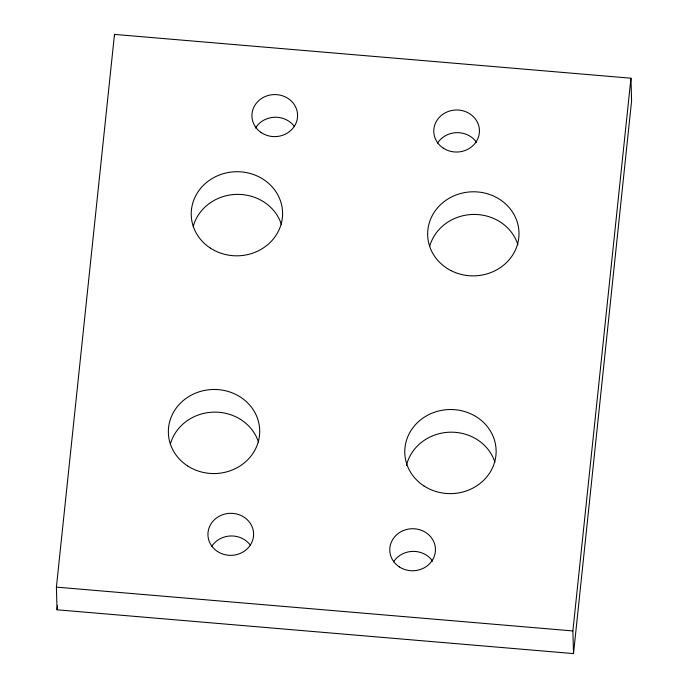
<?xml version="1.0" encoding="UTF-8"?>
<svg xmlns="http://www.w3.org/2000/svg" width="688" height="688" viewBox="0 0 688 688"><rect width="100%" height="100%" fill="white"/><g stroke="black" fill="none" stroke-linecap="round" stroke-linejoin="round"><path stroke-width="1.03" d="M56.407 587.131L114.483 34.4L630.956 78.208L631.593 100.869L573.517 653.6L57.044 609.792L56.407 587.131L572.88 630.939L573.517 653.6M57.044 609.792L57.491 605.517M572.88 630.939L630.956 78.208M114.483 34.4L114.543 36.464M393.579 561.812A22.842 21.027 -1.6 0 1 432.623 561.193M211.723 546.384A22.842 21.027 -1.6 0 1 250.217 544.999M437.568 143.07A22.842 21.027 -1.6 0 1 476.612 142.459M255.48 128.02A22.842 21.027 -1.6 0 1 294.507 126.669M170.297 444.396A45.683 42.045 -1.6 0 1 213.641 412.138A45.683 42.045 -1.6 0 1 258.516 442.195M406.462 465.432A45.683 42.045 -1.6 0 1 449.513 432.21A45.683 42.045 -1.6 0 1 494.93 462.25M429.682 246.364A45.683 42.045 -1.6 0 1 473.318 214.441A45.683 42.045 -1.6 0 1 517.909 244.842M193.173 226.653A45.683 42.045 -1.6 0 1 236.526 194.394A45.683 42.045 -1.6 0 1 281.392 224.451M399.341 566.921A22.842 21.027 -1.6 0 0 435.349 551.681A22.842 21.027 -1.6 0 0 403.151 530.654A22.842 21.027 -1.6 0 0 399.341 566.921M443.339 148.187A22.842 21.027 -1.6 0 0 479.338 132.947A22.842 21.027 -1.6 0 0 447.148 111.92A22.842 21.027 -1.6 0 0 443.339 148.187M217.485 551.492A22.842 21.027 -1.6 0 0 253.494 536.253A22.842 21.027 -1.6 0 0 221.295 515.235A22.842 21.027 -1.6 0 0 217.485 551.492M261.044 132.466A22.842 21.027 -1.6 0 0 297.422 118.009A22.842 21.027 -1.6 0 0 265.783 96.294A22.842 21.027 -1.6 0 0 261.044 132.466M187.497 465.853A45.683 42.045 -1.6 0 0 259.505 435.375A45.683 42.045 -1.6 0 0 195.117 393.321A45.683 42.045 -1.6 0 0 187.497 465.853M423.911 485.909A45.683 42.045 -1.6 0 0 495.919 455.422A45.683 42.045 -1.6 0 0 431.531 413.376A45.683 42.045 -1.6 0 0 423.911 485.909M210.373 248.11A45.683 42.045 -1.6 0 0 282.381 217.632A45.683 42.045 -1.6 0 0 217.993 175.578A45.683 42.045 -1.6 0 0 210.373 248.11M451.053 270.633A45.683 42.045 -1.6 0 0 519.001 233.034A45.683 42.045 -1.6 0 0 449.935 197.809A45.683 42.045 -1.6 0 0 451.053 270.633"/></g></svg>
